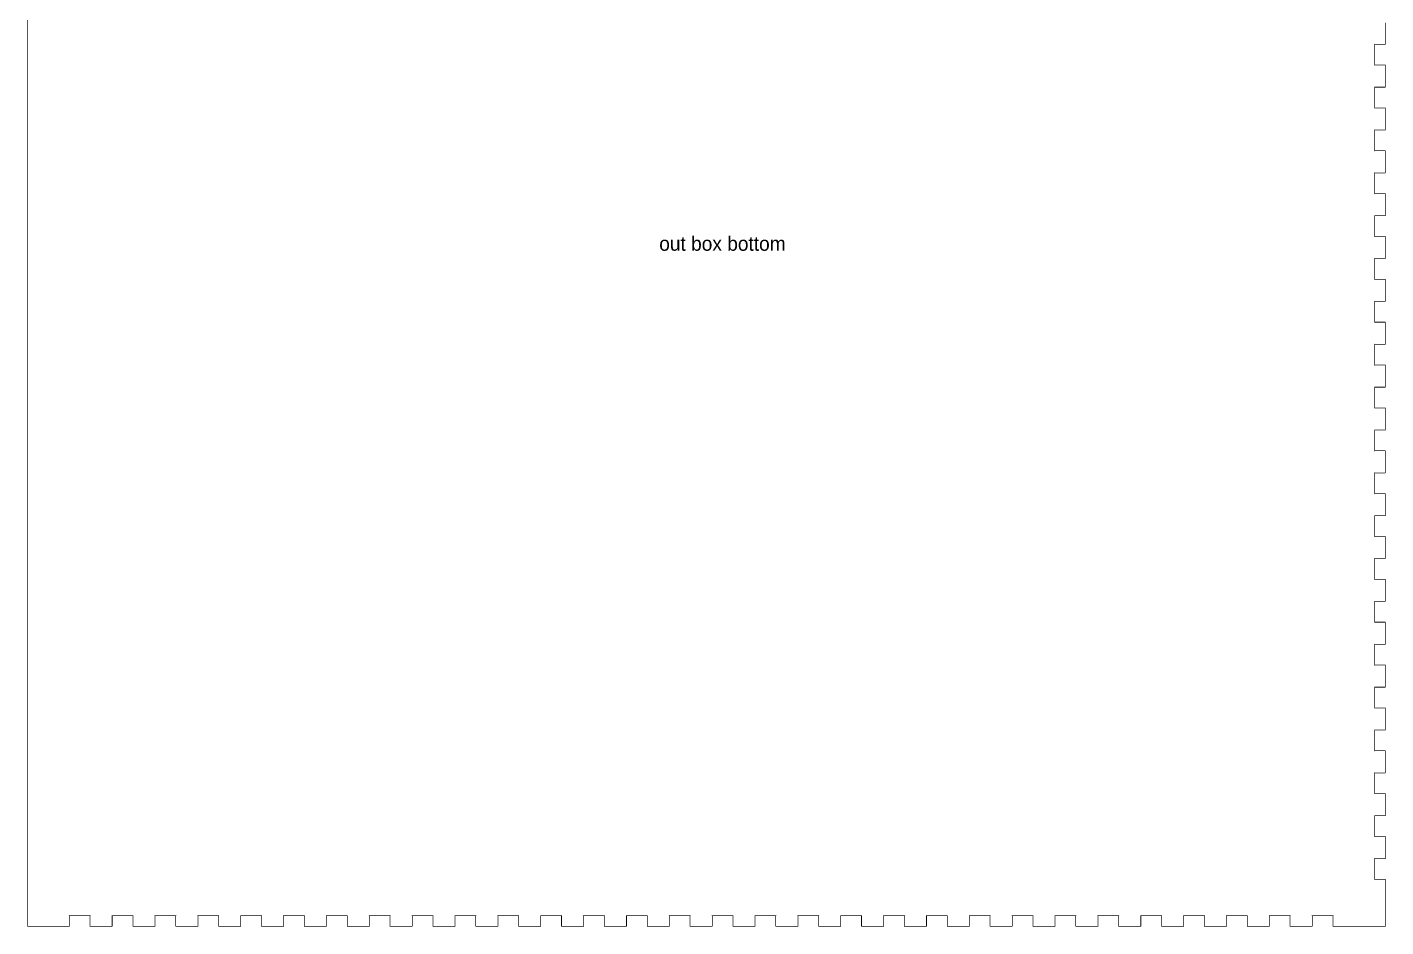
# Model space of a CAD drawing. Extents: x 10 to 772, y 10 to 1010.
# Drawn here: x 9.9 to 390.3, y 506 to 757.9 of the extents above; entities that cross this region are included whole.
import ezdxf

# ---------------------------------------------------------------- set-up
doc = ezdxf.new("R2010")
doc.units = 0
doc.layers.get('0').update_dxf_attribs({"linetype": 'CONTINUOUS'})

msp = doc.modelspace()

# ---------------------------------------------------------------- linework, layer by layer
at = {"color": 0, "const_width": 0.2}
msp.add_lwpolyline([(10.0004, 883.2), (10.0004, 509.199), (10.0004, 506.201), (10.0004, 506.183), (10.0294, 506.13), (10.0817, 506.099), (10.0996, 506.099), (10.0996, 506.099), (21.5994, 506.099), (21.6159, 506.099), (21.6697, 506.13), (21.7, 506.183), (21.7, 506.201), (21.7, 509.101), (21.7, 509.111), (21.6848, 509.143), (21.6614, 509.139), (21.6572, 509.115), (21.689, 509.101), (21.7, 509.101), (27.5001, 509.101), (27.5098, 509.101), (27.5415, 509.115), (27.5373, 509.139), (27.5139, 509.143), (27.5001, 509.111), (27.5001, 509.101), (27.5001, 506.201), (27.5001, 506.183), (27.5291, 506.13), (27.5814, 506.099), (27.5994, 506.099), (33.5993, 506.099), (33.6159, 506.099), (33.6696, 506.13), (33.6999, 506.183), (33.6999, 506.201), (33.6999, 509.101), (33.6999, 509.111), (33.6848, 509.143), (33.6613, 509.139), (33.6572, 509.115), (33.6889, 509.101), (33.6999, 509.101), (39.5002, 509.101), (39.5097, 509.101), (39.5414, 509.115), (39.5372, 509.139), (39.5139, 509.143), (39.5002, 509.111), (39.5002, 509.101), (39.5002, 506.201), (39.5002, 506.183), (39.5291, 506.13), (39.5827, 506.099), (39.6007, 506.099), (45.6008, 506.099), (45.6173, 506.099), (45.6696, 506.13), (45.6999, 506.183), (45.6999, 506.201), (45.6999, 509.101), (45.6999, 509.111), (45.6847, 509.143), (45.6629, 509.139), (45.6572, 509.115), (45.689, 509.101), (45.6999, 509.101), (51.4999, 509.101), (51.5098, 509.101), (51.5415, 509.115), (51.5373, 509.139), (51.5137, 509.143), (51.4999, 509.111), (51.4999, 509.101), (51.4999, 506.201), (51.4999, 506.183), (51.5288, 506.13), (51.5828, 506.099), (51.6008, 506.099), (57.6005, 506.099), (57.6171, 506.099), (57.6711, 506.13), (57.7, 506.183), (57.7, 506.201), (57.7, 509.101), (57.7, 509.111), (57.6848, 509.143), (57.6626, 509.139), (57.6573, 509.115), (57.6887, 509.101), (57.7, 509.101), (63.5, 509.101), (63.5095, 509.101), (63.5413, 509.115), (63.537, 509.139), (63.5138, 509.143), (63.5, 509.111), (63.5, 509.101), (63.5, 506.201), (63.5, 506.183), (63.5289, 506.13), (63.5811, 506.099), (63.5991, 506.099), (69.5992, 506.099), (69.6158, 506.099), (69.6694, 506.13), (69.6997, 506.183), (69.6997, 506.201), (69.6997, 509.101), (69.6997, 509.111), (69.6845, 509.143), (69.6613, 509.139), (69.657, 509.115), (69.6888, 509.101), (69.6997, 509.101), (75.5001, 509.101), (75.5096, 509.101), (75.5414, 509.115), (75.5371, 509.139), (75.5138, 509.143), (75.5001, 509.111), (75.5001, 509.101), (75.5001, 506.201), (75.5001, 506.183), (75.529, 506.13), (75.5826, 506.099), (75.6006, 506.099), (81.6007, 506.099), (81.6169, 506.099), (81.6709, 506.13), (81.6998, 506.183), (81.6998, 506.201), (81.6998, 509.101), (81.6998, 509.111), (81.6846, 509.143), (81.6624, 509.139), (81.6571, 509.115), (81.6889, 509.101), (81.6998, 509.101), (87.4998, 509.101), (87.5097, 509.101), (87.5411, 509.115), (87.5372, 509.139), (87.5136, 509.143), (87.4998, 509.111), (87.4998, 509.101), (87.4998, 506.201), (87.4998, 506.183), (87.5288, 506.13), (87.5827, 506.099), (87.6004, 506.099), (93.6004, 506.099), (93.617, 506.099), (93.6706, 506.13), (93.6995, 506.183), (93.6995, 506.201), (93.6995, 509.101), (93.6995, 509.111), (93.6847, 509.143), (93.6625, 509.139), (93.6569, 509.115), (93.6886, 509.101), (93.6995, 509.101), (99.4999, 509.101), (99.5094, 509.101), (99.5412, 509.115), (99.537, 509.139), (99.5137, 509.143), (99.4999, 509.111), (99.4999, 509.101), (99.4999, 506.201), (99.4999, 506.183), (99.5288, 506.13), (99.5825, 506.099), (99.6005, 506.099), (105.6, 506.099), (105.617, 506.099), (105.671, 506.13), (105.7, 506.183), (105.7, 506.201), (105.7, 509.101), (105.7, 509.111), (105.684, 509.143), (105.663, 509.139), (105.657, 509.115), (105.689, 509.101), (105.7, 509.101), (111.5, 509.101), (111.51, 509.101), (111.541, 509.115), (111.537, 509.139), (111.514, 509.143), (111.5, 509.111), (111.5, 509.101), (111.5, 506.201), (111.5, 506.183), (111.529, 506.13), (111.583, 506.099), (111.601, 506.099), (117.6, 506.099), (117.617, 506.099), (117.671, 506.13), (117.7, 506.183), (117.7, 506.201), (117.7, 509.101), (117.7, 509.111), (117.685, 509.143), (117.662, 509.139), (117.657, 509.115), (117.688, 509.101), (117.7, 509.101), (123.5, 509.101), (123.509, 509.101), (123.541, 509.115), (123.537, 509.139), (123.513, 509.143), (123.5, 509.111), (123.5, 509.101), (123.5, 506.201), (123.5, 506.183), (123.529, 506.13), (123.583, 506.099), (123.6, 506.099), (129.6, 506.099), (129.617, 506.099), (129.671, 506.13), (129.699, 506.183), (129.699, 506.201), (129.699, 509.101), (129.699, 509.111), (129.684, 509.143), (129.662, 509.139), (129.657, 509.115), (129.689, 509.101), (129.699, 509.101), (135.5, 509.101), (135.509, 509.101), (135.541, 509.115), (135.537, 509.139), (135.514, 509.143), (135.5, 509.111), (135.5, 509.101), (135.5, 506.201), (135.5, 506.183), (135.529, 506.13), (135.582, 506.099), (135.6, 506.099), (141.6, 506.099), (141.617, 506.099), (141.671, 506.13), (141.7, 506.183), (141.7, 506.201), (141.7, 509.101), (141.7, 509.111), (141.684, 509.143), (141.662, 509.139), (141.657, 509.115), (141.689, 509.101), (141.7, 509.101), (147.5, 509.101), (147.509, 509.101), (147.541, 509.115), (147.537, 509.139), (147.513, 509.143), (147.5, 509.111), (147.5, 509.101), (147.5, 506.201), (147.5, 506.183), (147.528, 506.13), (147.582, 506.099), (147.6, 506.099), (153.6, 506.099), (153.617, 506.099), (153.671, 506.13), (153.7, 506.183), (153.7, 506.201), (153.7, 509.101), (153.7, 509.111), (153.684, 509.143), (153.662, 509.139), (153.657, 509.115), (153.688, 509.101), (153.7, 509.101), (159.5, 509.101), (159.509, 509.101), (159.541, 509.115), (159.537, 509.139), (159.513, 509.143), (159.5, 509.111), (159.5, 509.101), (159.5, 506.201), (159.5, 506.183), (159.529, 506.13), (159.582, 506.099), (159.6, 506.099), (165.6, 506.099), (165.617, 506.099), (165.67, 506.13), (165.699, 506.183), (165.699, 506.201), (165.699, 509.101), (165.699, 509.111), (165.684, 509.143), (165.662, 509.139), (165.657, 509.115), (165.688, 509.101), (165.699, 509.101), (171.5, 509.101), (171.509, 509.101), (171.541, 509.115), (171.537, 509.139), (171.513, 509.143), (171.5, 509.111), (171.5, 509.101), (171.5, 506.201), (171.5, 506.183), (171.529, 506.13), (171.582, 506.099), (171.6, 506.099), (177.6, 506.099), (177.617, 506.099), (177.671, 506.13), (177.701, 506.183), (177.701, 506.201), (177.701, 509.101), (177.701, 509.111), (177.686, 509.143), (177.662, 509.139), (177.658, 509.115), (177.69, 509.101), (177.701, 509.101), (183.499, 509.101), (183.509, 509.101), (183.541, 509.115), (183.537, 509.139), (183.513, 509.143), (183.499, 509.111), (183.499, 509.101), (183.499, 506.201), (183.499, 506.183), (183.528, 506.13), (183.582, 506.099), (183.6, 506.099), (189.6, 506.099), (189.617, 506.099), (189.67, 506.13), (189.699, 506.183), (189.699, 506.201), (189.699, 509.101), (189.699, 509.111), (189.684, 509.143), (189.662, 509.139), (189.657, 509.115), (189.688, 509.101), (189.699, 509.101), (195.5, 509.101), (195.509, 509.101), (195.541, 509.115), (195.537, 509.139), (195.513, 509.143), (195.5, 509.111), (195.5, 509.101), (195.5, 506.201), (195.5, 506.183), (195.529, 506.13), (195.582, 506.099), (195.6, 506.099), (201.6, 506.099), (201.617, 506.099), (201.67, 506.13), (201.699, 506.183), (201.699, 506.201), (201.699, 509.101), (201.699, 509.111), (201.684, 509.143), (201.662, 509.139), (201.657, 509.115), (201.688, 509.101), (201.699, 509.101), (207.5, 509.101), (207.509, 509.101), (207.541, 509.115), (207.537, 509.139), (207.513, 509.143), (207.5, 509.111), (207.5, 509.101), (207.5, 506.201), (207.5, 506.183), (207.529, 506.13), (207.582, 506.099), (207.6, 506.099), (213.6, 506.099), (213.616, 506.099), (213.67, 506.13), (213.701, 506.183), (213.701, 506.201), (213.701, 509.101), (213.701, 509.111), (213.686, 509.143), (213.662, 509.139), (213.658, 509.115), (213.689, 509.101), (213.701, 509.101), (219.499, 509.101), (219.509, 509.101), (219.541, 509.115), (219.537, 509.139), (219.513, 509.143), (219.499, 509.111), (219.499, 509.101), (219.499, 506.201), (219.499, 506.183), (219.528, 506.13), (219.582, 506.099), (219.6, 506.099), (225.6, 506.099), (225.617, 506.099), (225.67, 506.13), (225.701, 506.183), (225.701, 506.201), (225.701, 509.101), (225.701, 509.111), (225.685, 509.143), (225.662, 509.139), (225.658, 509.115), (225.69, 509.101), (225.701, 509.101), (231.499, 509.101), (231.509, 509.101), (231.541, 509.115), (231.537, 509.139), (231.513, 509.143), (231.499, 509.111), (231.499, 509.101), (231.499, 506.201), (231.499, 506.183), (231.528, 506.13), (231.582, 506.099), (231.6, 506.099), (237.6, 506.099), (237.617, 506.099), (237.67, 506.13), (237.701, 506.183), (237.701, 506.201), (237.701, 509.101), (237.701, 509.111), (237.685, 509.143), (237.662, 509.139), (237.658, 509.115), (237.69, 509.101), (237.701, 509.101), (243.499, 509.101), (243.509, 509.101), (243.541, 509.115), (243.537, 509.139), (243.513, 509.143), (243.499, 509.111), (243.499, 509.101), (243.499, 506.201), (243.499, 506.183), (243.528, 506.13), (243.582, 506.099), (243.6, 506.099), (249.6, 506.099), (249.616, 506.099), (249.67, 506.13), (249.701, 506.183), (249.701, 506.201), (249.701, 509.101), (249.701, 509.111), (249.686, 509.143), (249.662, 509.139), (249.658, 509.115), (249.689, 509.101), (249.701, 509.101), (255.501, 509.101), (255.51, 509.101), (255.542, 509.115), (255.538, 509.139), (255.514, 509.143), (255.501, 509.111), (255.501, 509.101), (255.501, 506.201), (255.501, 506.183), (255.53, 506.13), (255.582, 506.099), (255.6, 506.099), (261.6, 506.099), (261.616, 506.099), (261.67, 506.13), (261.7, 506.183), (261.7, 506.201), (261.7, 509.101), (261.7, 509.111), (261.685, 509.143), (261.662, 509.139), (261.658, 509.115), (261.689, 509.101), (261.7, 509.101), (267.501, 509.101), (267.51, 509.101), (267.542, 509.115), (267.538, 509.139), (267.515, 509.143), (267.501, 509.111), (267.501, 509.101), (267.501, 506.201), (267.501, 506.183), (267.53, 506.13), (267.582, 506.099), (267.6, 506.099), (273.6, 506.099), (273.616, 506.099), (273.67, 506.13), (273.701, 506.183), (273.701, 506.201), (273.701, 509.101), (273.701, 509.111), (273.685, 509.143), (273.662, 509.139), (273.658, 509.115), (273.69, 509.101), (273.701, 509.101), (279.499, 509.101), (279.509, 509.101), (279.54, 509.115), (279.537, 509.139), (279.513, 509.143), (279.499, 509.111), (279.499, 509.101), (279.499, 506.201), (279.499, 506.183), (279.528, 506.13), (279.582, 506.099), (279.6, 506.099), (285.6, 506.099), (285.616, 506.099), (285.67, 506.13), (285.7, 506.183), (285.7, 506.201), (285.7, 509.101), (285.7, 509.111), (285.685, 509.143), (285.662, 509.139), (285.658, 509.115), (285.689, 509.101), (285.7, 509.101), (291.501, 509.101), (291.51, 509.101), (291.542, 509.115), (291.538, 509.139), (291.514, 509.143), (291.501, 509.111), (291.501, 509.101), (291.501, 506.201), (291.501, 506.183), (291.53, 506.13), (291.582, 506.099), (291.6, 506.099), (297.6, 506.099), (297.616, 506.099), (297.67, 506.13), (297.7, 506.183), (297.7, 506.201), (297.7, 509.101), (297.7, 509.111), (297.685, 509.143), (297.662, 509.139), (297.658, 509.115), (297.689, 509.101), (297.7, 509.101), (303.5, 509.101), (303.51, 509.101), (303.542, 509.115), (303.538, 509.139), (303.514, 509.143), (303.5, 509.111), (303.5, 509.101), (303.5, 506.201), (303.5, 506.183), (303.529, 506.13), (303.582, 506.099), (303.6, 506.099), (309.6, 506.099), (309.616, 506.099), (309.67, 506.13), (309.7, 506.183), (309.7, 506.201), (309.7, 509.101), (309.7, 509.111), (309.685, 509.143), (309.662, 509.139), (309.658, 509.115), (309.689, 509.101), (309.7, 509.101), (315.5, 509.101), (315.51, 509.101), (315.542, 509.115), (315.538, 509.139), (315.514, 509.143), (315.5, 509.111), (315.5, 509.101), (315.5, 506.201), (315.5, 506.183), (315.529, 506.13), (315.582, 506.099), (315.6, 506.099), (321.6, 506.099), (321.616, 506.099), (321.67, 506.13), (321.7, 506.183), (321.7, 506.201), (321.7, 509.101), (321.7, 509.111), (321.685, 509.143), (321.662, 509.139), (321.657, 509.115), (321.689, 509.101), (321.7, 509.101), (327.501, 509.101), (327.51, 509.101), (327.542, 509.115), (327.538, 509.139), (327.514, 509.143), (327.501, 509.111), (327.501, 509.101), (327.501, 506.201), (327.501, 506.183), (327.529, 506.13), (327.582, 506.099), (327.6, 506.099), (333.6, 506.099), (333.616, 506.099), (333.67, 506.13), (333.7, 506.183), (333.7, 506.201), (333.7, 509.101), (333.7, 509.111), (333.685, 509.143), (333.662, 509.139), (333.658, 509.115), (333.689, 509.101), (333.7, 509.101), (339.5, 509.101), (339.51, 509.101), (339.542, 509.115), (339.538, 509.139), (339.514, 509.143), (339.5, 509.111), (339.5, 509.101), (339.5, 506.201), (339.5, 506.183), (339.529, 506.13), (339.582, 506.099), (339.6, 506.099), (345.599, 506.099), (345.616, 506.099), (345.67, 506.13), (345.7, 506.183), (345.7, 506.201), (345.7, 509.101), (345.7, 509.111), (345.685, 509.143), (345.662, 509.139), (345.657, 509.115), (345.689, 509.101), (345.7, 509.101), (351.5, 509.101), (351.51, 509.101), (351.542, 509.115), (351.537, 509.139), (351.514, 509.143), (351.5, 509.111), (351.5, 509.101), (351.5, 506.201), (351.5, 506.183), (351.529, 506.13), (351.582, 506.099), (351.599, 506.099), (357.6, 506.099), (357.614, 506.099), (357.671, 506.13), (357.699, 506.183), (357.699, 506.201), (357.699, 509.101), (357.699, 509.111), (357.685, 509.143), (357.66, 509.139), (357.657, 509.115), (357.688, 509.101), (357.699, 509.101), (363.499, 509.101), (363.509, 509.101), (363.541, 509.115), (363.538, 509.139), (363.513, 509.143), (363.499, 509.111), (363.499, 509.101), (363.499, 506.201), (363.499, 506.183), (363.53, 506.13), (363.583, 506.099), (363.601, 506.099), (369.598, 506.099), (369.616, 506.099), (369.669, 506.13), (369.701, 506.183), (369.701, 506.201), (369.701, 509.101), (369.701, 509.111), (369.686, 509.143), (369.662, 509.139), (369.658, 509.115), (369.69, 509.101), (369.701, 509.101), (375.5, 509.101), (375.511, 509.101), (375.543, 509.115), (375.539, 509.139), (375.514, 509.143), (375.5, 509.111), (375.5, 509.101), (375.5, 506.201), (375.5, 506.183), (375.528, 506.13), (375.581, 506.099), (375.599, 506.099), (387.1, 506.099), (390.102, 506.099), (390.116, 506.099), (390.172, 506.13), (390.2, 506.183), (390.2, 506.201), (390.2, 509.199), (390.2, 519.201), (390.2, 519.218), (390.172, 519.271), (390.116, 519.299), (390.102, 519.299), (387.198, 519.299), (387.188, 519.299), (387.156, 519.285), (387.163, 519.264), (387.184, 519.257), (387.198, 519.289), (387.198, 519.299), (387.198, 525.099), (387.198, 525.11), (387.184, 525.141), (387.163, 525.138), (387.156, 525.117), (387.188, 525.099), (387.198, 525.099), (390.102, 525.099), (390.116, 525.099), (390.172, 525.131), (390.2, 525.184), (390.2, 525.201), (390.2, 531.202), (390.2, 531.22), (390.172, 531.269), (390.116, 531.301), (390.102, 531.301), (387.198, 531.301), (387.188, 531.301), (387.156, 531.287), (387.163, 531.262), (387.184, 531.259), (387.198, 531.29), (387.198, 531.301), (387.198, 537.101), (387.198, 537.111), (387.184, 537.143), (387.163, 537.139), (387.156, 537.115), (387.188, 537.101), (387.198, 537.101), (390.102, 537.101), (390.116, 537.101), (390.172, 537.129), (390.2, 537.185), (390.2, 537.199), (390.2, 543.2), (390.2, 543.218), (390.172, 543.271), (390.116, 543.299), (390.102, 543.299), (387.198, 543.299), (387.188, 543.299), (387.156, 543.285), (387.163, 543.264), (387.184, 543.26), (387.198, 543.292), (387.198, 543.299), (387.198, 549.099), (387.198, 549.113), (387.184, 549.144), (387.163, 549.137), (387.156, 549.116), (387.188, 549.099), (387.198, 549.099), (390.102, 549.099), (390.116, 549.099), (390.172, 549.13), (390.2, 549.183), (390.2, 549.201), (390.2, 555.202), (390.2, 555.219), (390.172, 555.272), (390.116, 555.3), (390.102, 555.3), (387.198, 555.3), (387.188, 555.3), (387.156, 555.286), (387.163, 555.262), (387.184, 555.258), (387.198, 555.29), (387.198, 555.3), (387.198, 561.1), (387.198, 561.111), (387.184, 561.142), (387.163, 561.139), (387.156, 561.114), (387.188, 561.1), (387.198, 561.1), (390.102, 561.1), (390.116, 561.1), (390.172, 561.132), (390.2, 561.185), (390.2, 561.199), (390.2, 567.2), (390.2, 567.217), (390.172, 567.27), (390.116, 567.298), (390.102, 567.298), (387.198, 567.298), (387.188, 567.298), (387.156, 567.284), (387.163, 567.263), (387.184, 567.26), (387.198, 567.291), (387.198, 567.298), (387.198, 573.102), (387.198, 573.112), (387.184, 573.144), (387.163, 573.137), (387.156, 573.116), (387.188, 573.102), (387.198, 573.102), (390.102, 573.102), (390.116, 573.102), (390.172, 573.13), (390.2, 573.183), (390.2, 573.2), (390.2, 579.201), (390.2, 579.219), (390.172, 579.272), (390.116, 579.3), (390.102, 579.3), (387.198, 579.3), (387.188, 579.3), (387.156, 579.286), (387.163, 579.261), (387.184, 579.258), (387.198, 579.289), (387.198, 579.3), (387.198, 585.1), (387.198, 585.11), (387.184, 585.142), (387.163, 585.138), (387.156, 585.114), (387.188, 585.1), (387.198, 585.1), (390.102, 585.1), (390.116, 585.1), (390.172, 585.131), (390.2, 585.184), (390.2, 585.202), (390.2, 591.199), (390.2, 591.217), (390.172, 591.27), (390.116, 591.301), (390.102, 591.301), (387.198, 591.301), (387.188, 591.301), (387.156, 591.287), (387.163, 591.263), (387.184, 591.259), (387.198, 591.291), (387.198, 591.301), (387.198, 597.101), (387.198, 597.112), (387.184, 597.143), (387.163, 597.14), (387.156, 597.115), (387.188, 597.101), (387.198, 597.101), (390.102, 597.101), (390.116, 597.101), (390.172, 597.129), (390.2, 597.182), (390.2, 597.2), (390.2, 603.201), (390.2, 603.218), (390.172, 603.271), (390.116, 603.299), (390.102, 603.299), (387.198, 603.299), (387.188, 603.299), (387.156, 603.285), (387.163, 603.264), (387.184, 603.257), (387.198, 603.289), (387.198, 603.299), (387.198, 609.099), (387.198, 609.11), (387.184, 609.141), (387.163, 609.138), (387.156, 609.117), (387.188, 609.099), (387.198, 609.099), (390.102, 609.099), (390.116, 609.099), (390.172, 609.131), (390.2, 609.184), (390.2, 609.201), (390.2, 615.202), (390.2, 615.22), (390.172, 615.269), (390.116, 615.301), (390.102, 615.301), (387.198, 615.301), (387.188, 615.301), (387.156, 615.287), (387.163, 615.262), (387.184, 615.259), (387.198, 615.29), (387.198, 615.301), (387.198, 621.101), (387.198, 621.111), (387.184, 621.143), (387.163, 621.139), (387.156, 621.115), (387.188, 621.101), (387.198, 621.101), (390.102, 621.101), (390.116, 621.101), (390.172, 621.129), (390.2, 621.185), (390.2, 621.199), (390.2, 627.2), (390.2, 627.218), (390.172, 627.271), (390.116, 627.299), (390.102, 627.299), (387.198, 627.299), (387.188, 627.299), (387.156, 627.285), (387.163, 627.264), (387.184, 627.257), (387.198, 627.288), (387.198, 627.299), (387.198, 633.099), (387.198, 633.109), (387.184, 633.141), (387.163, 633.137), (387.156, 633.116), (387.188, 633.099), (387.198, 633.099), (390.102, 633.099), (390.116, 633.099), (390.172, 633.13), (390.2, 633.183), (390.2, 633.201), (390.2, 639.202), (390.2, 639.219), (390.172, 639.272), (390.116, 639.3), (390.102, 639.3), (387.198, 639.3), (387.188, 639.3), (387.156, 639.286), (387.163, 639.262), (387.184, 639.258), (387.198, 639.29), (387.198, 639.3), (387.198, 645.1), (387.198, 645.111), (387.184, 645.142), (387.163, 645.139), (387.156, 645.114), (387.188, 645.1), (387.198, 645.1), (390.102, 645.1), (390.116, 645.1), (390.172, 645.128), (390.2, 645.185), (390.2, 645.199), (390.2, 651.2), (390.2, 651.217), (390.172, 651.27), (390.116, 651.298), (390.102, 651.298), (387.198, 651.298), (387.188, 651.298), (387.156, 651.284), (387.163, 651.263), (387.184, 651.26), (387.198, 651.291), (387.198, 651.298), (387.198, 657.098), (387.198, 657.112), (387.184, 657.144), (387.163, 657.137), (387.156, 657.116), (387.188, 657.098), (387.198, 657.098), (390.102, 657.098), (390.116, 657.098), (390.172, 657.13), (390.2, 657.183), (390.2, 657.2), (390.2, 663.201), (390.2, 663.219), (390.172, 663.272), (390.116, 663.3), (390.102, 663.3), (387.198, 663.3), (387.188, 663.3), (387.156, 663.286), (387.163, 663.261), (387.184, 663.257), (387.198, 663.289), (387.198, 663.3), (387.198, 669.1), (387.198, 669.11), (387.184, 669.142), (387.163, 669.138), (387.156, 669.114), (387.188, 669.1), (387.198, 669.1), (390.102, 669.1), (390.116, 669.1), (390.172, 669.131), (390.2, 669.184), (390.2, 669.202), (390.2, 675.199), (390.2, 675.217), (390.172, 675.27), (390.116, 675.298), (390.102, 675.298), (387.198, 675.298), (387.188, 675.298), (387.156, 675.287), (387.163, 675.263), (387.184, 675.259), (387.198, 675.291), (387.198, 675.298), (387.198, 681.101), (387.198, 681.112), (387.184, 681.143), (387.163, 681.14), (387.156, 681.115), (387.188, 681.101), (387.198, 681.101), (390.102, 681.101), (390.116, 681.101), (390.172, 681.129), (390.2, 681.182), (390.2, 681.2), (390.2, 687.201), (390.2, 687.218), (390.172, 687.271), (390.116, 687.299), (390.102, 687.299), (387.198, 687.299), (387.188, 687.299), (387.156, 687.285), (387.163, 687.261), (387.184, 687.257), (387.198, 687.289), (387.198, 687.299), (387.198, 693.099), (387.198, 693.11), (387.184, 693.141), (387.163, 693.138), (387.156, 693.113), (387.188, 693.099), (387.198, 693.099), (390.102, 693.099), (390.116, 693.099), (390.172, 693.131), (390.2, 693.184), (390.2, 693.201), (390.2, 699.198), (390.2, 699.22), (390.172, 699.273), (390.116, 699.301), (390.102, 699.301), (387.198, 699.301), (387.188, 699.301), (387.156, 699.287), (387.163, 699.262), (387.184, 699.258), (387.198, 699.29), (387.198, 699.301), (387.198, 705.1), (387.198, 705.111), (387.184, 705.143), (387.163, 705.139), (387.156, 705.115), (387.188, 705.1), (387.198, 705.1), (390.102, 705.1), (390.116, 705.1), (390.172, 705.129), (390.2, 705.185), (390.2, 705.199), (390.2, 711.2), (390.2, 711.218), (390.172, 711.271), (390.116, 711.299), (390.102, 711.299), (387.198, 711.299), (387.188, 711.299), (387.156, 711.285), (387.163, 711.264), (387.184, 711.256), (387.198, 711.288), (387.198, 711.299), (387.198, 717.098), (387.198, 717.109), (387.184, 717.141), (387.163, 717.137), (387.156, 717.116), (387.188, 717.098), (387.198, 717.098), (390.102, 717.098), (390.116, 717.098), (390.172, 717.13), (390.2, 717.183), (390.2, 717.201), (390.2, 723.202), (390.2, 723.219), (390.172, 723.272), (390.116, 723.3), (390.102, 723.3), (387.198, 723.3), (387.188, 723.3), (387.156, 723.286), (387.163, 723.265), (387.184, 723.258), (387.198, 723.29), (387.198, 723.3), (387.198, 729.1), (387.198, 729.111), (387.184, 729.142), (387.163, 729.139), (387.156, 729.114), (387.188, 729.1), (387.198, 729.1), (390.102, 729.1), (390.116, 729.1), (390.172, 729.128), (390.2, 729.185), (390.2, 729.199), (390.2, 735.199), (390.2, 735.217), (390.172, 735.27), (390.116, 735.302), (390.102, 735.302), (387.198, 735.302), (387.188, 735.302), (387.156, 735.288), (387.163, 735.263), (387.184, 735.259), (387.198, 735.291), (387.198, 735.302), (387.198, 741.101), (387.198, 741.112), (387.184, 741.144), (387.163, 741.137), (387.156, 741.116), (387.188, 741.101), (387.198, 741.101), (390.102, 741.101), (390.116, 741.101), (390.172, 741.13), (390.2, 741.183), (390.2, 741.2), (390.2, 747.201), (390.2, 747.219), (390.172, 747.272), (390.116, 747.3), (390.102, 747.3), (387.198, 747.3), (387.188, 747.3), (387.156, 747.286), (387.163, 747.264), (387.184, 747.257), (387.198, 747.289), (387.198, 747.3), (387.198, 753.099), (387.198, 753.11), (387.184, 753.142), (387.163, 753.138), (387.156, 753.117), (387.188, 753.099), (387.198, 753.099), (390.102, 753.099), (390.116, 753.099), (390.172, 753.131), (390.2, 753.184), (390.2, 753.198), (390.2, 759.199)], dxfattribs=at)

# ---------------------------------------------------------------- texts
at = {"color": 1}
msp.add_text('out box bottom', height=4.0005, dxfattribs=at).set_placement((186.87, 695.297))

doc.saveas('drawing.dxf')
